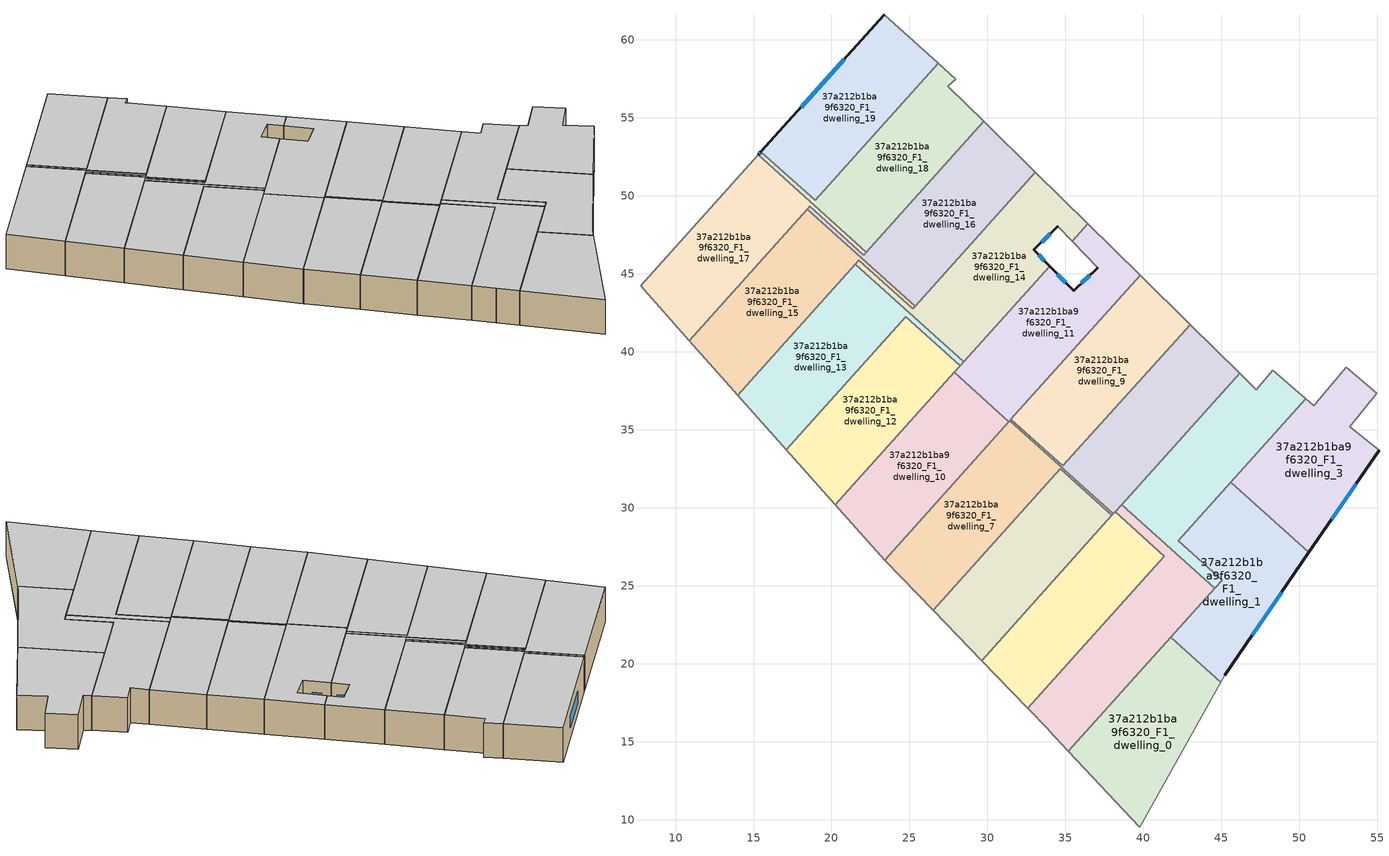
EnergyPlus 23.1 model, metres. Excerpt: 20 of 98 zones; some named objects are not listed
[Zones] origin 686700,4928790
37a212b1ba9f6320_F1_dwelling_0
 floor to 37a212b1ba9f6320_F0_dwelling_0 (EU_floor_Construction): 44.96,18.82 39.77,9.52 35.19,14.39 41.75,21.7 z3
 wall to 37a212b1ba9f6320_F1_dwelling_1 (EU_wall_Construction): 44.96,18.82 41.75,21.7 z3:6
 wall adiabatic (EU_wall_Construction): 35.19,14.39 39.77,9.52 44.96,18.82 z3:6
 wall to 37a212b1ba9f6320_F1_dwelling_2 (EU_wall_Construction): 41.75,21.7 35.19,14.39 z3:6
 ceiling to 37a212b1ba9f6320_F2_dwelling_0 (EU_floor_Construction): 39.77,9.52 44.96,18.82 41.75,21.7 35.19,14.39 z6
37a212b1ba9f6320_F1_dwelling_1
 floor to 37a212b1ba9f6320_F0_dwelling_1 (EU_floor_Construction): 50.61,27.14 45.21,19.27 44.96,18.82 41.75,21.7 45.04,25.36 42.23,27.88 45.61,31.64 z3
 wall outside (EU_wall_Construction): 45.21,19.27 50.61,27.14 z3:6
 wall to 37a212b1ba9f6320_F1_dwelling_5 (EU_wall_Construction): 45.61,31.64 42.23,27.88 45.04,25.36 44.57,24.84 z3:6
 wall to 37a212b1ba9f6320_F1_dwelling_3 (EU_wall_Construction): 50.61,27.14 45.61,31.64 z3:6
 wall adiabatic (EU_wall_Construction): 44.96,18.82 45.21,19.27 z3:6
 wall to 37a212b1ba9f6320_F1_dwelling_2 (EU_wall_Construction): 44.57,24.84 41.75,21.7 z3:6
 window (EU_Window_Construction): 46.97,21.83 48.86,24.58 z3.98:5.02
 ceiling to 37a212b1ba9f6320_F2_dwelling_1 (EU_floor_Construction): 45.21,19.27 50.61,27.14 45.61,31.64 42.23,27.88 45.04,25.36 41.75,21.7 44.96,18.82 z6
37a212b1ba9f6320_F1_dwelling_10
 floor to 37a212b1ba9f6320_F0_dwelling_10 (EU_floor_Construction): 31.37,35.53 23.4,26.65 20.24,30.2 27.86,38.68 z3
 wall adiabatic (EU_wall_Construction): 20.24,30.2 23.4,26.65 z3:6
 wall to 37a212b1ba9f6320_F1_dwelling_11 (EU_wall_Construction): 31.37,35.53 27.86,38.68 z3:6
 wall to 37a212b1ba9f6320_F1_dwelling_7 (EU_wall_Construction): 23.4,26.65 31.37,35.53 z3:6
 wall to 37a212b1ba9f6320_F1_dwelling_12 (EU_wall_Construction): 27.86,38.68 20.24,30.2 z3:6
 ceiling to 37a212b1ba9f6320_F2_dwelling_10 (EU_floor_Construction): 23.4,26.65 31.37,35.53 27.86,38.68 20.24,30.2 z6
37a212b1ba9f6320_F1_dwelling_11
 floor to 37a212b1ba9f6320_F0_dwelling_11 (EU_floor_Construction): 39.79,44.9 31.37,35.53 27.86,38.68 33.99,45.5 35.52,43.91 37.06,45.38 35.42,47.1 36.42,48.21 z3
 wall outside (EU_wall_Construction): 37.06,45.38 35.52,43.91 33.99,45.5 z3:6
 wall adiabatic (EU_wall_Construction): 35.42,47.1 37.06,45.38 / 39.79,44.9 36.42,48.21 z3:6
 wall to 37a212b1ba9f6320_F1_dwelling_14 (EU_wall_Construction): 36.42,48.21 35.42,47.1 / 33.99,45.5 28.47,39.36 z3:6
 wall to 37a212b1ba9f6320_F1_dwelling_9 (EU_wall_Construction): 31.51,35.68 39.79,44.9 z3:6
 wall to 37a212b1ba9f6320_F1_dwelling_13 (EU_wall_Construction): 28.47,39.36 28.24,39.11 z3:6
 wall to 37a212b1ba9f6320_F1_dwelling_8 (EU_wall_Construction): 31.42,35.58 31.51,35.68 z3:6
 wall to 37a212b1ba9f6320_F1_dwelling_7 (EU_wall_Construction): 31.37,35.53 31.42,35.58 z3:6
 wall to 37a212b1ba9f6320_F1_dwelling_12 (EU_wall_Construction): 28.24,39.11 27.86,38.68 z3:6
 window (EU_Window_Construction): 36.56,44.9 36.02,44.39 / 35.02,44.43 34.49,44.98 z3.98:5.02
 ceiling to 37a212b1ba9f6320_F2_dwelling_11 (EU_floor_Construction): 31.37,35.53 39.79,44.9 36.42,48.21 35.42,47.1 37.06,45.38 35.52,43.91 33.99,45.5 27.86,38.68 z6
37a212b1ba9f6320_F1_dwelling_12
 floor to 37a212b1ba9f6320_F0_dwelling_12 (EU_floor_Construction): 28.24,39.11 20.24,30.2 17.09,33.73 24.75,42.25 z3
 wall adiabatic (EU_wall_Construction): 17.09,33.73 20.24,30.2 z3:6
 wall to 37a212b1ba9f6320_F1_dwelling_13 (EU_wall_Construction): 28.24,39.11 24.75,42.25 17.09,33.73 z3:6
 ceiling to 37a212b1ba9f6320_F2_dwelling_12 (EU_floor_Construction): 20.24,30.2 28.24,39.11 24.75,42.25 17.09,33.73 z6
37a212b1ba9f6320_F1_dwelling_13
 floor to 37a212b1ba9f6320_F0_dwelling_13 (EU_floor_Construction): 24.75,42.25 17.09,33.73 13.99,37.22 21.52,45.6 28.47,39.36 28.24,39.11 z3
 wall adiabatic (EU_wall_Construction): 13.99,37.22 17.09,33.73 z3:6
 wall to 37a212b1ba9f6320_F1_dwelling_14 (EU_wall_Construction): 28.47,39.36 21.52,45.6 z3:6
 wall to 37a212b1ba9f6320_F1_dwelling_15 (EU_wall_Construction): 21.52,45.6 13.99,37.22 z3:6
 ceiling to 37a212b1ba9f6320_F2_dwelling_13 (EU_floor_Construction): 28.24,39.11 28.47,39.36 21.52,45.6 13.99,37.22 17.09,33.73 24.75,42.25 z6
37a212b1ba9f6320_F1_dwelling_14
 floor to 37a212b1ba9f6320_F0_dwelling_14 (EU_floor_Construction): 36.42,48.21 35.42,47.1 34.52,48.04 32.97,46.56 33.99,45.5 28.47,39.36 21.52,45.6 21.75,45.86 25.2,42.76 33.07,51.51 z3
 wall outside (EU_wall_Construction): 33.99,45.5 32.97,46.56 34.52,48.04 z3:6
 wall adiabatic (EU_wall_Construction): 34.52,48.04 35.42,47.1 / 36.42,48.21 33.07,51.51 z3:6
 wall to 37a212b1ba9f6320_F1_dwelling_15 (EU_wall_Construction): 25.36,42.93 25.2,42.76 21.75,45.86 21.52,45.6 z3:6
 wall to 37a212b1ba9f6320_F1_dwelling_16 (EU_wall_Construction): 33.07,51.51 25.36,42.93 z3:6
 window (EU_Window_Construction): 33.48,47.04 34.02,47.56 / 33.66,45.84 33.3,46.21 z3.98:5.02
 ceiling to 37a212b1ba9f6320_F2_dwelling_14 (EU_floor_Construction): 33.99,45.5 32.97,46.56 34.52,48.04 35.42,47.1 36.42,48.21 33.07,51.51 25.2,42.76 21.75,45.86 21.52,45.6 28.47,39.36 z6
37a212b1ba9f6320_F1_dwelling_15
 floor to 37a212b1ba9f6320_F0_dwelling_15 (EU_floor_Construction): 21.75,45.86 13.99,37.22 10.87,40.72 18.44,49.15 25.36,42.93 25.2,42.76 z3
 wall adiabatic (EU_wall_Construction): 10.87,40.72 13.99,37.22 z3:6
 wall to 37a212b1ba9f6320_F1_dwelling_16 (EU_wall_Construction): 25.36,42.93 18.44,49.15 z3:6
 wall to 37a212b1ba9f6320_F1_dwelling_17 (EU_wall_Construction): 18.44,49.15 10.87,40.72 z3:6
 ceiling to 37a212b1ba9f6320_F2_dwelling_15 (EU_floor_Construction): 25.2,42.76 25.36,42.93 18.44,49.15 10.87,40.72 13.99,37.22 21.75,45.86 z6
37a212b1ba9f6320_F1_dwelling_16
 floor to 37a212b1ba9f6320_F0_dwelling_16 (EU_floor_Construction): 33.07,51.51 25.36,42.93 18.44,49.15 18.6,49.32 22.06,46.21 29.76,54.77 z3
 wall to 37a212b1ba9f6320_F1_dwelling_17 (EU_wall_Construction): 22.24,46.4 22.06,46.21 18.6,49.32 18.44,49.15 z3:6
 wall adiabatic (EU_wall_Construction): 33.07,51.51 29.76,54.77 z3:6
 wall to 37a212b1ba9f6320_F1_dwelling_18 (EU_wall_Construction): 29.76,54.77 22.24,46.4 z3:6
 ceiling to 37a212b1ba9f6320_F2_dwelling_16 (EU_floor_Construction): 25.36,42.93 33.07,51.51 29.76,54.77 22.06,46.21 18.6,49.32 18.44,49.15 z6
37a212b1ba9f6320_F1_dwelling_17
 floor to 37a212b1ba9f6320_F0_dwelling_17 (EU_floor_Construction): 18.6,49.32 10.87,40.72 7.75,44.22 15.31,52.63 22.24,46.4 22.06,46.21 z3
 wall adiabatic (EU_wall_Construction): 15.31,52.63 7.75,44.22 10.87,40.72 z3:6
 wall to 37a212b1ba9f6320_F1_dwelling_18 (EU_wall_Construction): 22.24,46.4 15.31,52.63 z3:6
 ceiling to 37a212b1ba9f6320_F2_dwelling_17 (EU_floor_Construction): 22.06,46.21 22.24,46.4 15.31,52.63 7.75,44.22 10.87,40.72 18.6,49.32 z6
37a212b1ba9f6320_F1_dwelling_18
 floor to 37a212b1ba9f6320_F0_dwelling_18 (EU_floor_Construction): 27.97,57.48 27.46,57.03 29.76,54.77 22.24,46.4 15.31,52.63 15.48,52.82 18.94,49.71 26.84,58.5 z3
 wall outside (EU_wall_Construction): 15.48,52.82 15.31,52.63 z3:6
 wall to 37a212b1ba9f6320_F1_dwelling_19 (EU_wall_Construction): 26.84,58.5 18.94,49.71 15.48,52.82 z3:6
 wall adiabatic (EU_wall_Construction): 29.76,54.77 27.46,57.03 27.97,57.48 26.84,58.5 z3:6
 window (EU_Window_Construction): 15.42,52.76 15.36,52.69 z3.98:5.02
 ceiling to 37a212b1ba9f6320_F2_dwelling_18 (EU_floor_Construction): 22.24,46.4 29.76,54.77 27.46,57.03 27.97,57.48 26.84,58.5 18.94,49.71 15.48,52.82 15.31,52.63 z6
37a212b1ba9f6320_F1_dwelling_19
 floor to 37a212b1ba9f6320_F0_dwelling_19 (EU_floor_Construction): 26.84,58.5 18.94,49.71 15.48,52.82 23.38,61.61 z3
 wall outside (EU_wall_Construction): 23.38,61.61 15.48,52.82 z3:6
 wall adiabatic (EU_wall_Construction): 26.84,58.5 23.38,61.61 z3:6
 window (EU_Window_Construction): 20.81,58.75 18.05,55.68 z3.98:5.02
 ceiling to 37a212b1ba9f6320_F2_dwelling_19 (EU_floor_Construction): 18.94,49.71 26.84,58.5 23.38,61.61 15.48,52.82 z6
37a212b1ba9f6320_F1_dwelling_2
 floor to 37a212b1ba9f6320_F0_dwelling_2 (EU_floor_Construction): 41.35,26.9 38.19,29.74 38.6,30.2 44.57,24.84 35.19,14.39 33.91,15.77 33.89,15.79 32.58,17.14 z3
 wall adiabatic (EU_wall_Construction): 32.58,17.14 33.89,15.79 33.91,15.77 35.19,14.39 z3:6
 wall to 37a212b1ba9f6320_F1_dwelling_4 (EU_wall_Construction): 38.19,29.74 41.35,26.9 32.58,17.14 z3:6
 wall to 37a212b1ba9f6320_F1_dwelling_5 (EU_wall_Construction): 44.57,24.84 38.6,30.2 z3:6
 wall to 37a212b1ba9f6320_F1_dwelling_8 (EU_wall_Construction): 38.6,30.2 38.19,29.74 z3:6
 ceiling to 37a212b1ba9f6320_F2_dwelling_2 (EU_floor_Construction): 35.19,14.39 44.57,24.84 38.6,30.2 38.19,29.74 41.35,26.9 32.58,17.14 33.89,15.79 33.91,15.77 z6
37a212b1ba9f6320_F1_dwelling_3
 floor to 37a212b1ba9f6320_F0_dwelling_3 (EU_floor_Construction): 54.98,37.34 53.23,35.19 55.1,33.68 50.61,27.14 45.61,31.64 50.42,36.99 50.92,36.56 53.02,39 z3
 wall outside (EU_wall_Construction): 50.61,27.14 55.1,33.68 z3:6
 wall adiabatic (EU_wall_Construction): 55.1,33.68 53.23,35.19 54.98,37.34 53.02,39 50.92,36.56 50.42,36.99 z3:6
 wall to 37a212b1ba9f6320_F1_dwelling_5 (EU_wall_Construction): 50.42,36.99 45.61,31.64 z3:6
 window (EU_Window_Construction): 52.08,29.27 53.64,31.55 z3.98:5.02
 ceiling to 37a212b1ba9f6320_F2_dwelling_3 (EU_floor_Construction): 50.61,27.14 55.1,33.68 53.23,35.19 54.98,37.34 53.02,39 50.92,36.56 50.42,36.99 45.61,31.64 z6
37a212b1ba9f6320_F1_dwelling_4
 floor to 37a212b1ba9f6320_F0_dwelling_4 (EU_floor_Construction): 41.35,26.9 32.58,17.14 29.62,20.2 38.19,29.74 z3
 wall adiabatic (EU_wall_Construction): 29.62,20.2 32.58,17.14 z3:6
 wall to 37a212b1ba9f6320_F1_dwelling_6 (EU_wall_Construction): 37.98,29.51 29.62,20.2 z3:6
 wall to 37a212b1ba9f6320_F1_dwelling_7 (EU_wall_Construction): 38.07,29.61 37.98,29.51 z3:6
 wall to 37a212b1ba9f6320_F1_dwelling_8 (EU_wall_Construction): 38.19,29.74 38.07,29.61 z3:6
 ceiling to 37a212b1ba9f6320_F2_dwelling_4 (EU_floor_Construction): 32.58,17.14 41.35,26.9 38.19,29.74 29.62,20.2 z6
37a212b1ba9f6320_F1_dwelling_5
 floor to 37a212b1ba9f6320_F0_dwelling_5 (EU_floor_Construction): 50.42,36.99 42.23,27.88 45.04,25.36 44.57,24.84 38.6,30.2 46.17,38.62 47.24,37.57 48.29,38.81 z3
 wall adiabatic (EU_wall_Construction): 50.42,36.99 48.29,38.81 47.24,37.57 46.17,38.62 z3:6
 wall to 37a212b1ba9f6320_F1_dwelling_8 (EU_wall_Construction): 46.17,38.62 38.6,30.2 z3:6
 ceiling to 37a212b1ba9f6320_F2_dwelling_5 (EU_floor_Construction): 45.04,25.36 42.23,27.88 50.42,36.99 48.29,38.81 47.24,37.57 46.17,38.62 38.6,30.2 44.57,24.84 z6
37a212b1ba9f6320_F1_dwelling_6
 floor to 37a212b1ba9f6320_F0_dwelling_6 (EU_floor_Construction): 37.98,29.51 29.62,20.2 26.52,23.42 34.67,32.49 z3
 wall adiabatic (EU_wall_Construction): 26.52,23.42 29.62,20.2 z3:6
 wall to 37a212b1ba9f6320_F1_dwelling_7 (EU_wall_Construction): 37.98,29.51 34.67,32.49 26.52,23.42 z3:6
 ceiling to 37a212b1ba9f6320_F2_dwelling_6 (EU_floor_Construction): 29.62,20.2 37.98,29.51 34.67,32.49 26.52,23.42 z6
37a212b1ba9f6320_F1_dwelling_7
 floor to 37a212b1ba9f6320_F0_dwelling_7 (EU_floor_Construction): 34.67,32.49 26.52,23.42 23.45,26.6 23.4,26.65 31.42,35.58 38.07,29.61 37.98,29.51 z3
 wall adiabatic (EU_wall_Construction): 23.4,26.65 23.45,26.6 26.52,23.42 z3:6
 wall to 37a212b1ba9f6320_F1_dwelling_8 (EU_wall_Construction): 38.07,29.61 31.42,35.58 z3:6
 ceiling to 37a212b1ba9f6320_F2_dwelling_7 (EU_floor_Construction): 37.98,29.51 38.07,29.61 31.42,35.58 23.4,26.65 23.45,26.6 26.52,23.42 34.67,32.49 z6
37a212b1ba9f6320_F1_dwelling_8
 floor to 37a212b1ba9f6320_F0_dwelling_8 (EU_floor_Construction): 46.17,38.62 38.07,29.61 31.42,35.58 31.51,35.68 34.84,32.68 42.99,41.75 z3
 wall to 37a212b1ba9f6320_F1_dwelling_9 (EU_wall_Construction): 42.99,41.75 34.84,32.68 31.51,35.68 z3:6
 wall adiabatic (EU_wall_Construction): 46.17,38.62 42.99,41.75 z3:6
 ceiling to 37a212b1ba9f6320_F2_dwelling_8 (EU_floor_Construction): 38.07,29.61 46.17,38.62 42.99,41.75 34.84,32.68 31.51,35.68 31.42,35.58 z6
37a212b1ba9f6320_F1_dwelling_9
 floor to 37a212b1ba9f6320_F0_dwelling_9 (EU_floor_Construction): 42.99,41.75 34.84,32.68 31.51,35.68 39.79,44.9 z3
 wall adiabatic (EU_wall_Construction): 42.99,41.75 39.79,44.9 z3:6
 ceiling to 37a212b1ba9f6320_F2_dwelling_9 (EU_floor_Construction): 34.84,32.68 42.99,41.75 39.79,44.9 31.51,35.68 z6
[Building]
EU S2 Campaign: North Axis=0; Terrain=City; Solar Distribution=FullExterior
[Site:Location]
Bologna: Latitude=44.5; Longitude=11.25; Time Zone=1; Elevation=37
[SizingPeriod:WeatherFileDays]
AnnualSizingPeriod: Begin Month=1; Begin Day of Month=1; End Month=12; End Day of Month=31; Day of Week for Start Day=Monday; Use Weather File Daylight Saving Period=No; Use Weather File Rain and Snow Indicators=No
[MATERIAL]
EU_InternalMass_Material: Roughness=MediumRough; Thickness=0.1; Conductivity=1; Density=1800; Specific Heat=900; Thermal Absorptance=0.9; Solar Absorptance=0.7; Visible Absorptance=0.7
[MATERIAL:NOMASS] Roughness=MediumRough; Thermal Absorptance=0.9; Solar Absorptance=0.7; Visible Absorptance=0.7
Name | Thermal Resistance
EU_wall_NoMass | 0.905828
EU_floor_NoMass | 0.67114
[WINDOWMATERIAL:SIMPLEGLAZINGSYSTEM]
EU_Window_SimpleGlazing: UFactor=4.52486; Solar Heat Gain Coefficient=0.85; Visible Transmittance=0.85
[CONSTRUCTION]
EU_wall_Construction: EU_wall_NoMass
EU_floor_Construction: EU_floor_NoMass
EU_Window_Construction: EU_Window_SimpleGlazing
EU_InternalMass_Construction: EU_InternalMass_Material
[ZONE] Type=1; Multiplier=1; Ceiling Height=autocalculate; Floor Area=autocalculate; Part of Total Floor Area=Yes
Name | Volume
37a212b1ba9f6320_F1_dwelling_0; 37a212b1ba9f6320_F1_dwelling_8 | 165.234
37a212b1ba9f6320_F1_dwelling_1 | 165.235
37a212b1ba9f6320_F1_dwelling_10 | 165.24
37a212b1ba9f6320_F1_dwelling_11 | 165.227
37a212b1ba9f6320_F1_dwelling_12 | 165.223
37a212b1ba9f6320_F1_dwelling_13 | 165.222
37a212b1ba9f6320_F1_dwelling_14; 37a212b1ba9f6320_F1_dwelling_3 | 165.239
37a212b1ba9f6320_F1_dwelling_15 | 165.25
37a212b1ba9f6320_F1_dwelling_16; 37a212b1ba9f6320_F1_dwelling_17 | 165.238
37a212b1ba9f6320_F1_dwelling_18 | 165.248
37a212b1ba9f6320_F1_dwelling_19 | 165.241
37a212b1ba9f6320_F1_dwelling_2 | 165.242
37a212b1ba9f6320_F1_dwelling_4 | 165.268
37a212b1ba9f6320_F1_dwelling_5 | 165.219
37a212b1ba9f6320_F1_dwelling_6 | 165.229
37a212b1ba9f6320_F1_dwelling_7 | 165.243
37a212b1ba9f6320_F1_dwelling_9 | 165.244
[INTERNALMASS] Construction=EU_InternalMass_Construction
Name | Zone or ZoneList | Surface Area
37a212b1ba9f6320_F1_dwelling_0_EU_InternalMass | 37a212b1ba9f6320_F1_dwelling_0 | 55.0779
37a212b1ba9f6320_F1_dwelling_1_EU_InternalMass | 37a212b1ba9f6320_F1_dwelling_1 | 55.0785
37a212b1ba9f6320_F1_dwelling_2_EU_InternalMass | 37a212b1ba9f6320_F1_dwelling_2 | 55.0807
37a212b1ba9f6320_F1_dwelling_3_EU_InternalMass | 37a212b1ba9f6320_F1_dwelling_3 | 55.0797
37a212b1ba9f6320_F1_dwelling_4_EU_InternalMass | 37a212b1ba9f6320_F1_dwelling_4 | 55.0878
37a212b1ba9f6320_F1_dwelling_5_EU_InternalMass | 37a212b1ba9f6320_F1_dwelling_5 | 55.073
37a212b1ba9f6320_F1_dwelling_6_EU_InternalMass | 37a212b1ba9f6320_F1_dwelling_6 | 55.0774
37a212b1ba9f6320_F1_dwelling_7_EU_InternalMass | 37a212b1ba9f6320_F1_dwelling_7 | 55.0806
37a212b1ba9f6320_F1_dwelling_8_EU_InternalMass | 37a212b1ba9f6320_F1_dwelling_8 | 55.0779
37a212b1ba9f6320_F1_dwelling_9_EU_InternalMass | 37a212b1ba9f6320_F1_dwelling_9 | 55.0823
37a212b1ba9f6320_F1_dwelling_10_EU_InternalMass | 37a212b1ba9f6320_F1_dwelling_10 | 55.0798
37a212b1ba9f6320_F1_dwelling_11_EU_InternalMass | 37a212b1ba9f6320_F1_dwelling_11 | 55.0766
37a212b1ba9f6320_F1_dwelling_12_EU_InternalMass | 37a212b1ba9f6320_F1_dwelling_12 | 55.0743
37a212b1ba9f6320_F1_dwelling_13_EU_InternalMass | 37a212b1ba9f6320_F1_dwelling_13 | 55.0732
37a212b1ba9f6320_F1_dwelling_14_EU_InternalMass | 37a212b1ba9f6320_F1_dwelling_14 | 55.0791
37a212b1ba9f6320_F1_dwelling_15_EU_InternalMass | 37a212b1ba9f6320_F1_dwelling_15 | 55.0834
37a212b1ba9f6320_F1_dwelling_16_EU_InternalMass | 37a212b1ba9f6320_F1_dwelling_16 | 55.0796
37a212b1ba9f6320_F1_dwelling_17_EU_InternalMass | 37a212b1ba9f6320_F1_dwelling_17 | 55.0792
37a212b1ba9f6320_F1_dwelling_18_EU_InternalMass | 37a212b1ba9f6320_F1_dwelling_18 | 55.0826
37a212b1ba9f6320_F1_dwelling_19_EU_InternalMass | 37a212b1ba9f6320_F1_dwelling_19 | 55.0801
[OTHEREQUIPMENT] Fuel Type=Electricity; Design Level Calculation Method=Watts/Area; Power per Zone Floor Area=1; Fraction Latent=0; Fraction Radiant=0; Fraction Lost=0; Carbon Dioxide Generation Rate=0; EndUse Subcategory=EU_Step8_InternalGains
Name | Zone or ZoneList or Space or SpaceList | Schedule
EU_Step8_InternalGain_37a212b1ba9f6320_F1_dwelling_0_f000 | 37a212b1ba9f6320_F1_dwelling_0 | EU_Step8_GainSchedule_37a212b1ba9f6320_F1_dwelling_0_f000
EU_Step8_InternalGain_37a212b1ba9f6320_F1_dwelling_1_f000 | 37a212b1ba9f6320_F1_dwelling_1 | EU_Step8_GainSchedule_37a212b1ba9f6320_F1_dwelling_1_f000
EU_Step8_InternalGain_37a212b1ba9f6320_F1_dwelling_2_f000 | 37a212b1ba9f6320_F1_dwelling_2 | EU_Step8_GainSchedule_37a212b1ba9f6320_F1_dwelling_2_f000
EU_Step8_InternalGain_37a212b1ba9f6320_F1_dwelling_3_f000 | 37a212b1ba9f6320_F1_dwelling_3 | EU_Step8_GainSchedule_37a212b1ba9f6320_F1_dwelling_3_f000
EU_Step8_InternalGain_37a212b1ba9f6320_F1_dwelling_4_f000 | 37a212b1ba9f6320_F1_dwelling_4 | EU_Step8_GainSchedule_37a212b1ba9f6320_F1_dwelling_4_f000
EU_Step8_InternalGain_37a212b1ba9f6320_F1_dwelling_5_f000 | 37a212b1ba9f6320_F1_dwelling_5 | EU_Step8_GainSchedule_37a212b1ba9f6320_F1_dwelling_5_f000
EU_Step8_InternalGain_37a212b1ba9f6320_F1_dwelling_6_f000 | 37a212b1ba9f6320_F1_dwelling_6 | EU_Step8_GainSchedule_37a212b1ba9f6320_F1_dwelling_6_f000
EU_Step8_InternalGain_37a212b1ba9f6320_F1_dwelling_7_f000 | 37a212b1ba9f6320_F1_dwelling_7 | EU_Step8_GainSchedule_37a212b1ba9f6320_F1_dwelling_7_f000
EU_Step8_InternalGain_37a212b1ba9f6320_F1_dwelling_8_f000 | 37a212b1ba9f6320_F1_dwelling_8 | EU_Step8_GainSchedule_37a212b1ba9f6320_F1_dwelling_8_f000
EU_Step8_InternalGain_37a212b1ba9f6320_F1_dwelling_9_f000 | 37a212b1ba9f6320_F1_dwelling_9 | EU_Step8_GainSchedule_37a212b1ba9f6320_F1_dwelling_9_f000
EU_Step8_InternalGain_37a212b1ba9f6320_F1_dwelling_10_f000 | 37a212b1ba9f6320_F1_dwelling_10 | EU_Step8_GainSchedule_37a212b1ba9f6320_F1_dwelling_10_f000
EU_Step8_InternalGain_37a212b1ba9f6320_F1_dwelling_11_f000 | 37a212b1ba9f6320_F1_dwelling_11 | EU_Step8_GainSchedule_37a212b1ba9f6320_F1_dwelling_11_f000
EU_Step8_InternalGain_37a212b1ba9f6320_F1_dwelling_12_f000 | 37a212b1ba9f6320_F1_dwelling_12 | EU_Step8_GainSchedule_37a212b1ba9f6320_F1_dwelling_12_f000
EU_Step8_InternalGain_37a212b1ba9f6320_F1_dwelling_13_f000 | 37a212b1ba9f6320_F1_dwelling_13 | EU_Step8_GainSchedule_37a212b1ba9f6320_F1_dwelling_13_f000
EU_Step8_InternalGain_37a212b1ba9f6320_F1_dwelling_14_f000 | 37a212b1ba9f6320_F1_dwelling_14 | EU_Step8_GainSchedule_37a212b1ba9f6320_F1_dwelling_14_f000
EU_Step8_InternalGain_37a212b1ba9f6320_F1_dwelling_15_f000 | 37a212b1ba9f6320_F1_dwelling_15 | EU_Step8_GainSchedule_37a212b1ba9f6320_F1_dwelling_15_f000
EU_Step8_InternalGain_37a212b1ba9f6320_F1_dwelling_16_f000 | 37a212b1ba9f6320_F1_dwelling_16 | EU_Step8_GainSchedule_37a212b1ba9f6320_F1_dwelling_16_f000
EU_Step8_InternalGain_37a212b1ba9f6320_F1_dwelling_17_f000 | 37a212b1ba9f6320_F1_dwelling_17 | EU_Step8_GainSchedule_37a212b1ba9f6320_F1_dwelling_17_f000
EU_Step8_InternalGain_37a212b1ba9f6320_F1_dwelling_18_f000 | 37a212b1ba9f6320_F1_dwelling_18 | EU_Step8_GainSchedule_37a212b1ba9f6320_F1_dwelling_18_f000
EU_Step8_InternalGain_37a212b1ba9f6320_F1_dwelling_19_f000 | 37a212b1ba9f6320_F1_dwelling_19 | EU_Step8_GainSchedule_37a212b1ba9f6320_F1_dwelling_19_f000
[ZONEVENTILATION:DESIGNFLOWRATE] Schedule=EU_AlwaysOn; Design Flow Rate Calculation Method=AirChanges/Hour; Air Changes per Hour=0.73129; Ventilation Type=Natural; Fan Pressure Rise=0; Fan Total Efficiency=1; Constant Term Coefficient=1; Temperature Term Coefficient=0; Velocity Term Coefficient=0; Velocity Squared Term Coefficient=0; Minimum Indoor Temperature=-100; Maximum Indoor Temperature=100; Delta Temperature=-100; Minimum Outdoor Temperature=-100; Maximum Outdoor Temperature=100; Maximum Wind Speed=40
Name | Zone or ZoneList or Space or SpaceList
EU_ConstantAir_37a212b1ba9f6320_F1_dwelling_0 | 37a212b1ba9f6320_F1_dwelling_0
EU_ConstantAir_37a212b1ba9f6320_F1_dwelling_1 | 37a212b1ba9f6320_F1_dwelling_1
EU_ConstantAir_37a212b1ba9f6320_F1_dwelling_2 | 37a212b1ba9f6320_F1_dwelling_2
EU_ConstantAir_37a212b1ba9f6320_F1_dwelling_3 | 37a212b1ba9f6320_F1_dwelling_3
EU_ConstantAir_37a212b1ba9f6320_F1_dwelling_4 | 37a212b1ba9f6320_F1_dwelling_4
EU_ConstantAir_37a212b1ba9f6320_F1_dwelling_5 | 37a212b1ba9f6320_F1_dwelling_5
EU_ConstantAir_37a212b1ba9f6320_F1_dwelling_6 | 37a212b1ba9f6320_F1_dwelling_6
EU_ConstantAir_37a212b1ba9f6320_F1_dwelling_7 | 37a212b1ba9f6320_F1_dwelling_7
EU_ConstantAir_37a212b1ba9f6320_F1_dwelling_8 | 37a212b1ba9f6320_F1_dwelling_8
EU_ConstantAir_37a212b1ba9f6320_F1_dwelling_9 | 37a212b1ba9f6320_F1_dwelling_9
EU_ConstantAir_37a212b1ba9f6320_F1_dwelling_10 | 37a212b1ba9f6320_F1_dwelling_10
EU_ConstantAir_37a212b1ba9f6320_F1_dwelling_11 | 37a212b1ba9f6320_F1_dwelling_11
EU_ConstantAir_37a212b1ba9f6320_F1_dwelling_12 | 37a212b1ba9f6320_F1_dwelling_12
EU_ConstantAir_37a212b1ba9f6320_F1_dwelling_13 | 37a212b1ba9f6320_F1_dwelling_13
EU_ConstantAir_37a212b1ba9f6320_F1_dwelling_14 | 37a212b1ba9f6320_F1_dwelling_14
EU_ConstantAir_37a212b1ba9f6320_F1_dwelling_15 | 37a212b1ba9f6320_F1_dwelling_15
EU_ConstantAir_37a212b1ba9f6320_F1_dwelling_16 | 37a212b1ba9f6320_F1_dwelling_16
EU_ConstantAir_37a212b1ba9f6320_F1_dwelling_17 | 37a212b1ba9f6320_F1_dwelling_17
EU_ConstantAir_37a212b1ba9f6320_F1_dwelling_18 | 37a212b1ba9f6320_F1_dwelling_18
EU_ConstantAir_37a212b1ba9f6320_F1_dwelling_19 | 37a212b1ba9f6320_F1_dwelling_19
[HVACTEMPLATE:ZONE:IDEALLOADSAIRSYSTEM] System Availability Schedule=EU_AlwaysOn; Maximum Heating Supply Air Temperature=50; Minimum Cooling Supply Air Temperature=13; Maximum Heating Supply Air Humidity Ratio=0.0156; Minimum Cooling Supply Air Humidity Ratio=0.0077; Heating Limit=NoLimit; Cooling Limit=NoLimit; Heating Availability Schedule=EU_AlwaysOn; Cooling Availability Schedule=EU_CoolingOff; Dehumidification Control Type=ConstantSensibleHeatRatio; Cooling Sensible Heat Ratio=0.7; Dehumidification Setpoint=60; Humidification Control Type=None; Humidification Setpoint=30; Outdoor Air Method=None; Outdoor Air Flow Rate per Person=0.00944; Outdoor Air Flow Rate per Zone Floor Area=0; Outdoor Air Flow Rate per Zone=0; Demand Controlled Ventilation Type=None; Outdoor Air Economizer Type=NoEconomizer; Heat Recovery Type=None; Sensible Heat Recovery Effectiveness=0.7; Latent Heat Recovery Effectiveness=0.65
Name | Template Thermostat
37a212b1ba9f6320_F1_dwelling_0 | EU_HeatOnly_37a212b1ba9f6320_F1_dwelling_0
37a212b1ba9f6320_F1_dwelling_1 | EU_HeatOnly_37a212b1ba9f6320_F1_dwelling_1
37a212b1ba9f6320_F1_dwelling_2 | EU_HeatOnly_37a212b1ba9f6320_F1_dwelling_2
37a212b1ba9f6320_F1_dwelling_3 | EU_HeatOnly_37a212b1ba9f6320_F1_dwelling_3
37a212b1ba9f6320_F1_dwelling_4 | EU_HeatOnly_37a212b1ba9f6320_F1_dwelling_4
37a212b1ba9f6320_F1_dwelling_5 | EU_HeatOnly_37a212b1ba9f6320_F1_dwelling_5
37a212b1ba9f6320_F1_dwelling_6 | EU_HeatOnly_37a212b1ba9f6320_F1_dwelling_6
37a212b1ba9f6320_F1_dwelling_7 | EU_HeatOnly_37a212b1ba9f6320_F1_dwelling_7
37a212b1ba9f6320_F1_dwelling_8 | EU_HeatOnly_37a212b1ba9f6320_F1_dwelling_8
37a212b1ba9f6320_F1_dwelling_9 | EU_HeatOnly_37a212b1ba9f6320_F1_dwelling_9
37a212b1ba9f6320_F1_dwelling_10 | EU_HeatOnly_37a212b1ba9f6320_F1_dwelling_10
37a212b1ba9f6320_F1_dwelling_11 | EU_HeatOnly_37a212b1ba9f6320_F1_dwelling_11
37a212b1ba9f6320_F1_dwelling_12 | EU_HeatOnly_37a212b1ba9f6320_F1_dwelling_12
37a212b1ba9f6320_F1_dwelling_13 | EU_HeatOnly_37a212b1ba9f6320_F1_dwelling_13
37a212b1ba9f6320_F1_dwelling_14 | EU_HeatOnly_37a212b1ba9f6320_F1_dwelling_14
37a212b1ba9f6320_F1_dwelling_15 | EU_HeatOnly_37a212b1ba9f6320_F1_dwelling_15
37a212b1ba9f6320_F1_dwelling_16 | EU_HeatOnly_37a212b1ba9f6320_F1_dwelling_16
37a212b1ba9f6320_F1_dwelling_17 | EU_HeatOnly_37a212b1ba9f6320_F1_dwelling_17
37a212b1ba9f6320_F1_dwelling_18 | EU_HeatOnly_37a212b1ba9f6320_F1_dwelling_18
37a212b1ba9f6320_F1_dwelling_19 | EU_HeatOnly_37a212b1ba9f6320_F1_dwelling_19
[SIZING:ZONE] Zone Cooling Design Supply Air Temperature Input Method=SupplyAirTemperature; Zone Cooling Design Supply Air Temperature=13; Zone Heating Design Supply Air Temperature Input Method=SupplyAirTemperature; Zone Heating Design Supply Air Temperature=50; Zone Cooling Design Supply Air Humidity Ratio=0.008; Zone Heating Design Supply Air Humidity Ratio=0.008; Cooling Design Air Flow Method=DesignDay; Cooling Design Air Flow Rate=0; Cooling Minimum Air Flow per Zone Floor Area=0.000762; Cooling Minimum Air Flow=0; Cooling Minimum Air Flow Fraction=0.2; Heating Design Air Flow Method=DesignDay; Heating Design Air Flow Rate=0; Heating Maximum Air Flow per Zone Floor Area=0.002032; Heating Maximum Air Flow=0.141576; Heating Maximum Air Flow Fraction=0.3; Account for Dedicated Outdoor Air System=No; Dedicated Outdoor Air System Control Strategy=NeutralSupplyAir; Dedicated Outdoor Air Low Setpoint Temperature for Design=autosize; Dedicated Outdoor Air High Setpoint Temperature for Design=autosize; Zone Load Sizing Method=Sensible Load Only No Latent Load; Zone Latent Cooling Design Supply Air Humidity Ratio Input Method=HumidityRatioDifference; Zone Cooling Design Supply Air Humidity Ratio Difference=0.005; Zone Latent Heating Design Supply Air Humidity Ratio Input Method=HumidityRatioDifference; Zone Humidification Design Supply Air Humidity Ratio Difference=0.005
37a212b1ba9f6320_F1_dwelling_0; 37a212b1ba9f6320_F1_dwelling_1; 37a212b1ba9f6320_F1_dwelling_2; 37a212b1ba9f6320_F1_dwelling_3; 37a212b1ba9f6320_F1_dwelling_4; 37a212b1ba9f6320_F1_dwelling_5; 37a212b1ba9f6320_F1_dwelling_6; 37a212b1ba9f6320_F1_dwelling_7; 37a212b1ba9f6320_F1_dwelling_8; 37a212b1ba9f6320_F1_dwelling_9; 37a212b1ba9f6320_F1_dwelling_10; 37a212b1ba9f6320_F1_dwelling_11; 37a212b1ba9f6320_F1_dwelling_12; 37a212b1ba9f6320_F1_dwelling_13; 37a212b1ba9f6320_F1_dwelling_14; 37a212b1ba9f6320_F1_dwelling_15; 37a212b1ba9f6320_F1_dwelling_16; 37a212b1ba9f6320_F1_dwelling_17; 37a212b1ba9f6320_F1_dwelling_18; 37a212b1ba9f6320_F1_dwelling_19
[SCHEDULE:CONSTANT]
Name | Hourly Value
EU_AlwaysOn | 1
EU_CoolingOff | 0
[SCHEDULE:FILE] Column Number=1; Rows to Skip at Top=0; Number of Hours of Data=8760; Column Separator=Comma; Interpolate to Timestep=No; Minutes per Item=60; Adjust Schedule for Daylight Savings=Yes
Name | File
EU_Step8_GainSchedule_37a212b1ba9f6320_F1_dwelling_0_f000 | ../../schedules/37a212b1ba9f6320/37a212b1ba9f6320_F1_dwelling_0_f000_gain.csv
EU_Step8_GainSchedule_37a212b1ba9f6320_F1_dwelling_1_f000 | ../../schedules/37a212b1ba9f6320/37a212b1ba9f6320_F1_dwelling_1_f000_gain.csv
EU_Step8_GainSchedule_37a212b1ba9f6320_F1_dwelling_2_f000 | ../../schedules/37a212b1ba9f6320/37a212b1ba9f6320_F1_dwelling_2_f000_gain.csv
EU_Step8_GainSchedule_37a212b1ba9f6320_F1_dwelling_3_f000 | ../../schedules/37a212b1ba9f6320/37a212b1ba9f6320_F1_dwelling_3_f000_gain.csv
EU_Step8_GainSchedule_37a212b1ba9f6320_F1_dwelling_4_f000 | ../../schedules/37a212b1ba9f6320/37a212b1ba9f6320_F1_dwelling_4_f000_gain.csv
EU_Step8_GainSchedule_37a212b1ba9f6320_F1_dwelling_5_f000 | ../../schedules/37a212b1ba9f6320/37a212b1ba9f6320_F1_dwelling_5_f000_gain.csv
EU_Step8_GainSchedule_37a212b1ba9f6320_F1_dwelling_6_f000 | ../../schedules/37a212b1ba9f6320/37a212b1ba9f6320_F1_dwelling_6_f000_gain.csv
EU_Step8_GainSchedule_37a212b1ba9f6320_F1_dwelling_7_f000 | ../../schedules/37a212b1ba9f6320/37a212b1ba9f6320_F1_dwelling_7_f000_gain.csv
EU_Step8_GainSchedule_37a212b1ba9f6320_F1_dwelling_8_f000 | ../../schedules/37a212b1ba9f6320/37a212b1ba9f6320_F1_dwelling_8_f000_gain.csv
EU_Step8_GainSchedule_37a212b1ba9f6320_F1_dwelling_9_f000 | ../../schedules/37a212b1ba9f6320/37a212b1ba9f6320_F1_dwelling_9_f000_gain.csv
EU_Step8_GainSchedule_37a212b1ba9f6320_F1_dwelling_10_f000 | ../../schedules/37a212b1ba9f6320/37a212b1ba9f6320_F1_dwelling_10_f000_gain.csv
EU_Step8_GainSchedule_37a212b1ba9f6320_F1_dwelling_11_f000 | ../../schedules/37a212b1ba9f6320/37a212b1ba9f6320_F1_dwelling_11_f000_gain.csv
EU_Step8_GainSchedule_37a212b1ba9f6320_F1_dwelling_12_f000 | ../../schedules/37a212b1ba9f6320/37a212b1ba9f6320_F1_dwelling_12_f000_gain.csv
EU_Step8_GainSchedule_37a212b1ba9f6320_F1_dwelling_13_f000 | ../../schedules/37a212b1ba9f6320/37a212b1ba9f6320_F1_dwelling_13_f000_gain.csv
EU_Step8_GainSchedule_37a212b1ba9f6320_F1_dwelling_14_f000 | ../../schedules/37a212b1ba9f6320/37a212b1ba9f6320_F1_dwelling_14_f000_gain.csv
EU_Step8_GainSchedule_37a212b1ba9f6320_F1_dwelling_15_f000 | ../../schedules/37a212b1ba9f6320/37a212b1ba9f6320_F1_dwelling_15_f000_gain.csv
EU_Step8_GainSchedule_37a212b1ba9f6320_F1_dwelling_16_f000 | ../../schedules/37a212b1ba9f6320/37a212b1ba9f6320_F1_dwelling_16_f000_gain.csv
EU_Step8_GainSchedule_37a212b1ba9f6320_F1_dwelling_17_f000 | ../../schedules/37a212b1ba9f6320/37a212b1ba9f6320_F1_dwelling_17_f000_gain.csv
EU_Step8_GainSchedule_37a212b1ba9f6320_F1_dwelling_18_f000 | ../../schedules/37a212b1ba9f6320/37a212b1ba9f6320_F1_dwelling_18_f000_gain.csv
EU_Step8_GainSchedule_37a212b1ba9f6320_F1_dwelling_19_f000 | ../../schedules/37a212b1ba9f6320/37a212b1ba9f6320_F1_dwelling_19_f000_gain.csv
